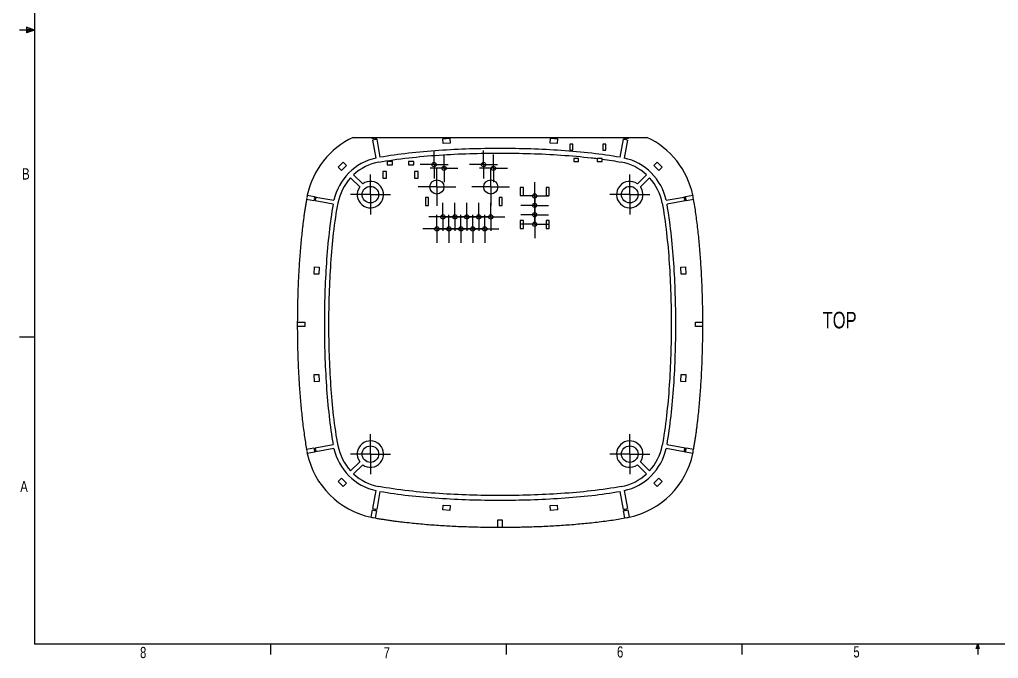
# Model space of a CAD drawing. Header units: millimetres. Extents: x 13 to 420, y 7 to 274.
# Drawn here: x 12.7 to 220.3, y 7 to 142.4 of the extents above; entities that cross this region are included whole.
import ezdxf

# ---------------------------------------------------------------- set-up
doc = ezdxf.new("R2010")
doc.units = ezdxf.units.MM
for name, color, linetype in [('BORDER', 7, 'Continuous'), ('DIM', 7, 'Continuous'), ('TEXT', 7, 'Continuous')]:
    doc.layers.add(name, color=color, linetype=linetype)
doc.styles.add('SLDTEXTSTYLE0', font='TXT', dxfattribs={"width": 0.75})

# ---------------------------------------------------------------- blocks, each defined once
blk = doc.blocks.new('SW_CENTERMARKSYMBOL_0')
at = {"layer": 'DIM', "color": 0}
for p, q in [((0, 2.5), (0, 4.25)), ((0, 0), (0, 2.5)), ((-2.5, 0), (-4.25, 0)), ((0, 0), (-2.5, 0)), ((0, 0), (0, -2.5)), ((0, 0), (2.5, 0)), ((2.5, 0), (4.25, 0)), ((0, -2.5), (0, -4.25))]:
    blk.add_line(p, q, dxfattribs=at)
blk = doc.blocks.new('SW_CENTERMARKSYMBOL_1')
at = {"layer": 'DIM', "color": 0}
for p, q in [((0, 2.5), (0, 4.25)), ((0, 0), (0, 2.5)), ((-2.5, 0), (-4.25, 0)), ((0, 0), (-2.5, 0)), ((0, 0), (0, -2.5)), ((0, 0), (2.5, 0)), ((2.5, 0), (4.25, 0)), ((0, -2.5), (0, -4.25))]:
    blk.add_line(p, q, dxfattribs=at)
blk = doc.blocks.new('SW_CENTERMARKSYMBOL_2')
at = {"layer": 'DIM', "color": 0}
for p, q in [((0, 2.5), (0, 4.25)), ((0, 0), (0, 2.5)), ((-2.5, 0), (-4.25, 0)), ((0, 0), (-2.5, 0)), ((0, 0), (0, -2.5)), ((0, 0), (2.5, 0)), ((2.5, 0), (4.25, 0)), ((0, -2.5), (0, -4.25))]:
    blk.add_line(p, q, dxfattribs=at)
blk = doc.blocks.new('SW_CENTERMARKSYMBOL_3')
at = {"layer": 'DIM', "color": 0}
for p, q in [((0, 2.5), (0, 4.25)), ((0, 0), (0, 2.5)), ((-2.5, 0), (-4.25, 0)), ((0, 0), (-2.5, 0)), ((0, 0), (0, -2.5)), ((0, 0), (2.5, 0)), ((2.5, 0), (4.25, 0)), ((0, -2.5), (0, -4.25))]:
    blk.add_line(p, q, dxfattribs=at)
blk = doc.blocks.new('SW_CENTERMARKSYMBOL_4')
at = {"layer": 'DIM', "color": 0}
for p, q in [((0, 2.5), (0, 2.95)), ((0, 0), (0, 2.5)), ((-2.5, 0), (-2.95, 0)), ((0, 0), (-2.5, 0)), ((0, 0), (0, -2.5)), ((0, 0), (2.5, 0)), ((2.5, 0), (2.95, 0)), ((0, -2.5), (0, -2.95))]:
    blk.add_line(p, q, dxfattribs=at)
blk = doc.blocks.new('SW_CENTERMARKSYMBOL_5')
at = {"layer": 'DIM', "color": 0}
for p, q in [((0, 2.5), (0, 2.95)), ((0, 0), (0, 2.5)), ((-2.5, 0), (-2.95, 0)), ((0, 0), (-2.5, 0)), ((0, 0), (0, -2.5)), ((0, 0), (2.5, 0)), ((2.5, 0), (2.95, 0)), ((0, -2.5), (0, -2.95))]:
    blk.add_line(p, q, dxfattribs=at)
blk = doc.blocks.new('SW_CENTERMARKSYMBOL_6')
at = {"layer": 'DIM', "color": 0}
for p, q in [((0, 2.5), (0, 2.95)), ((0, 0), (0, 2.5)), ((-2.5, 0), (-2.95, 0)), ((0, 0), (-2.5, 0)), ((0, 0), (0, -2.5)), ((0, 0), (2.5, 0)), ((2.5, 0), (2.95, 0)), ((0, -2.5), (0, -2.95))]:
    blk.add_line(p, q, dxfattribs=at)
blk = doc.blocks.new('SW_CENTERMARKSYMBOL_7')
at = {"layer": 'DIM', "color": 0}
for p, q in [((0, 2.5), (0, 2.95)), ((0, 0), (0, 2.5)), ((-2.5, 0), (-2.95, 0)), ((0, 0), (-2.5, 0)), ((0, 0), (0, -2.5)), ((0, 0), (2.5, 0)), ((2.5, 0), (2.95, 0)), ((0, -2.5), (0, -2.95))]:
    blk.add_line(p, q, dxfattribs=at)
blk = doc.blocks.new('SW_CENTERMARKSYMBOL_8')
at = {"layer": 'DIM', "color": 0}
for p, q in [((0, 2.5), (0, 2.95)), ((0, 0), (0, 2.5)), ((-2.5, 0), (-2.95, 0)), ((0, 0), (-2.5, 0)), ((0, 0), (0, -2.5)), ((0, 0), (2.5, 0)), ((2.5, 0), (2.95, 0)), ((0, -2.5), (0, -2.95))]:
    blk.add_line(p, q, dxfattribs=at)
blk = doc.blocks.new('SW_CENTERMARKSYMBOL_9')
at = {"layer": 'DIM', "color": 0}
for p, q in [((0, 2.5), (0, 2.95)), ((0, 0), (0, 2.5)), ((-2.5, 0), (-2.95, 0)), ((0, 0), (-2.5, 0)), ((0, 0), (0, -2.5)), ((0, 0), (2.5, 0)), ((2.5, 0), (2.95, 0)), ((0, -2.5), (0, -2.95))]:
    blk.add_line(p, q, dxfattribs=at)
blk = doc.blocks.new('SW_CENTERMARKSYMBOL_10')
at = {"layer": 'DIM', "color": 0}
for p, q in [((0, 2.5), (0, 2.95)), ((0, 0), (0, 2.5)), ((-2.5, 0), (-2.95, 0)), ((0, 0), (-2.5, 0)), ((0, 0), (0, -2.5)), ((0, 0), (2.5, 0)), ((2.5, 0), (2.95, 0)), ((0, -2.5), (0, -2.95))]:
    blk.add_line(p, q, dxfattribs=at)
blk = doc.blocks.new('SW_CENTERMARKSYMBOL_11')
at = {"layer": 'DIM', "color": 0}
for p, q in [((0, 2.5), (0, 2.95)), ((0, 0), (0, 2.5)), ((-2.5, 0), (-2.95, 0)), ((0, 0), (-2.5, 0)), ((0, 0), (0, -2.5)), ((0, 0), (2.5, 0)), ((2.5, 0), (2.95, 0)), ((0, -2.5), (0, -2.95))]:
    blk.add_line(p, q, dxfattribs=at)
blk = doc.blocks.new('SW_CENTERMARKSYMBOL_12')
at = {"layer": 'DIM', "color": 0}
for p, q in [((0, 2.5), (0, 2.95)), ((0, 0), (0, 2.5)), ((-2.5, 0), (-2.95, 0)), ((0, 0), (-2.5, 0)), ((0, 0), (0, -2.5)), ((0, 0), (2.5, 0)), ((2.5, 0), (2.95, 0)), ((0, -2.5), (0, -2.95))]:
    blk.add_line(p, q, dxfattribs=at)
blk = doc.blocks.new('SW_CENTERMARKSYMBOL_13')
at = {"layer": 'DIM', "color": 0}
for p, q in [((0, 2.5), (0, 2.95)), ((0, 0), (0, 2.5)), ((-2.5, 0), (-2.95, 0)), ((0, 0), (-2.5, 0)), ((0, 0), (0, -2.5)), ((0, 0), (2.5, 0)), ((2.5, 0), (2.95, 0)), ((0, -2.5), (0, -2.95))]:
    blk.add_line(p, q, dxfattribs=at)
blk = doc.blocks.new('SW_CENTERMARKSYMBOL_14')
at = {"layer": 'DIM', "color": 0}
for p, q in [((0, 2.5), (0, 2.95)), ((0, 0), (0, 2.5)), ((-2.5, 0), (-2.95, 0)), ((0, 0), (-2.5, 0)), ((0, 0), (0, -2.5)), ((0, 0), (2.5, 0)), ((2.5, 0), (2.95, 0)), ((0, -2.5), (0, -2.95))]:
    blk.add_line(p, q, dxfattribs=at)
blk = doc.blocks.new('SW_CENTERMARKSYMBOL_15')
at = {"layer": 'DIM', "color": 0}
for p, q in [((0, 2.5), (0, 2.95)), ((0, 0), (0, 2.5)), ((-2.5, 0), (-2.95, 0)), ((0, 0), (-2.5, 0)), ((0, 0), (0, -2.5)), ((0, 0), (2.5, 0)), ((2.5, 0), (2.95, 0)), ((0, -2.5), (0, -2.95))]:
    blk.add_line(p, q, dxfattribs=at)
blk = doc.blocks.new('SW_CENTERMARKSYMBOL_16')
at = {"layer": 'DIM', "color": 0}
for p, q in [((0, 2.5), (0, 2.95)), ((0, 0), (0, 2.5)), ((-2.5, 0), (-2.95, 0)), ((0, 0), (-2.5, 0)), ((0, 0), (0, -2.5)), ((0, 0), (2.5, 0)), ((2.5, 0), (2.95, 0)), ((0, -2.5), (0, -2.95))]:
    blk.add_line(p, q, dxfattribs=at)
blk = doc.blocks.new('SW_CENTERMARKSYMBOL_17')
at = {"layer": 'DIM', "color": 0}
for p, q in [((0, 2.5), (0, 2.95)), ((0, 0), (0, 2.5)), ((-2.5, 0), (-2.95, 0)), ((0, 0), (-2.5, 0)), ((0, 0), (0, -2.5)), ((0, 0), (2.5, 0)), ((2.5, 0), (2.95, 0)), ((0, -2.5), (0, -2.95))]:
    blk.add_line(p, q, dxfattribs=at)
blk = doc.blocks.new('SW_CENTERMARKSYMBOL_18')
at = {"layer": 'DIM', "color": 0}
for p, q in [((0, 2.5), (0, 4)), ((0, 0), (0, 2.5)), ((-2.5, 0), (-4, 0)), ((0, 0), (-2.5, 0)), ((0, 0), (0, -2.5)), ((0, 0), (2.5, 0)), ((2.5, 0), (4, 0)), ((0, -2.5), (0, -4))]:
    blk.add_line(p, q, dxfattribs=at)
blk = doc.blocks.new('SW_CENTERMARKSYMBOL_19')
at = {"layer": 'DIM', "color": 0}
for p, q in [((0, 2.5), (0, 4)), ((0, 0), (0, 2.5)), ((-2.5, 0), (-4, 0)), ((0, 0), (-2.5, 0)), ((0, 0), (0, -2.5)), ((0, 0), (2.5, 0)), ((2.5, 0), (4, 0)), ((0, -2.5), (0, -4))]:
    blk.add_line(p, q, dxfattribs=at)
blk = doc.blocks.new('SW_CENTERMARKSYMBOL_20')
at = {"layer": 'DIM', "color": 0}
for p, q in [((0, 2.5), (0, 2.95)), ((0, 0), (0, 2.5)), ((-2.5, 0), (-2.95, 0)), ((0, 0), (-2.5, 0)), ((0, 0), (0, -2.5)), ((0, 0), (2.5, 0)), ((2.5, 0), (2.95, 0)), ((0, -2.5), (0, -2.95))]:
    blk.add_line(p, q, dxfattribs=at)
blk = doc.blocks.new('SW_CENTERMARKSYMBOL_21')
at = {"layer": 'DIM', "color": 0}
for p, q in [((0, 2.5), (0, 2.95)), ((0, 0), (0, 2.5)), ((-2.5, 0), (-2.95, 0)), ((0, 0), (-2.5, 0)), ((0, 0), (0, -2.5)), ((0, 0), (2.5, 0)), ((2.5, 0), (2.95, 0)), ((0, -2.5), (0, -2.95))]:
    blk.add_line(p, q, dxfattribs=at)
blk = doc.blocks.new('SW_CENTERMARKSYMBOL_22')
at = {"layer": 'DIM', "color": 0}
for p, q in [((0, 2.5), (0, 2.95)), ((0, 0), (0, 2.5)), ((-2.5, 0), (-2.95, 0)), ((0, 0), (-2.5, 0)), ((0, 0), (0, -2.5)), ((0, 0), (2.5, 0)), ((2.5, 0), (2.95, 0)), ((0, -2.5), (0, -2.95))]:
    blk.add_line(p, q, dxfattribs=at)
blk = doc.blocks.new('SW_CENTERMARKSYMBOL_23')
at = {"layer": 'DIM', "color": 0}
for p, q in [((0, 2.5), (0, 2.95)), ((0, 0), (0, 2.5)), ((-2.5, 0), (-2.95, 0)), ((0, 0), (-2.5, 0)), ((0, 0), (0, -2.5)), ((0, 0), (2.5, 0)), ((2.5, 0), (2.95, 0)), ((0, -2.5), (0, -2.95))]:
    blk.add_line(p, q, dxfattribs=at)

msp = doc.modelspace()

# ---------------------------------------------------------------- linework, layer by layer
at = {"color": 7, "linetype": 'Continuous', "lineweight": 25}
for p, q in [((83.5, 117.39), (87.51, 117.39)), ((87.56, 117.11), (87.51, 117.39)), ((87.51, 117.39), (88.42, 117.39)), ((88.34, 113.02), (87.64, 116.84)), ((88.42, 117.39), (88.44, 117.27)), ((88.42, 117.39), (140.84, 117.39)), ((88.46, 116.99), (89.16, 113.17)), ((102.48, 117.12), (103.97, 117.2)), ((102.53, 116.12), (102.48, 117.12)), ((103.97, 117.2), (104.03, 116.2)), ((125.23, 116.2), (125.29, 117.2)), ((125.29, 117.2), (126.79, 117.12)), ((126.79, 117.12), (126.73, 116.12)), ((140.1, 113.17), (140.8, 116.99)), ((140.82, 117.27), (140.84, 117.39)), ((140.84, 117.39), (141.76, 117.39)), ((141.62, 116.84), (140.92, 113.02)), ((141.76, 117.39), (141.7, 117.11)), ((141.76, 117.39), (145.77, 117.39)), ((104.03, 116.2), (102.53, 116.12)), ((126.73, 116.12), (125.23, 116.2)), ((130.07, 115.99), (129.42, 115.99)), ((129.42, 115.99), (129.42, 114.69)), ((129.42, 114.69), (130.07, 114.69)), ((130.07, 114.69), (130.07, 115.99)), ((136.42, 115.99), (136.42, 114.69)), ((137.07, 115.99), (136.42, 115.99)), ((136.42, 114.69), (137.07, 114.69)), ((137.07, 114.69), (137.07, 115.99)), ((80.26, 111.08), (81.32, 112.14)), ((81.32, 112.14), (82.03, 111.44)), ((91.82, 112.3), (90.71, 112.3)), ((90.71, 112.3), (90.71, 111.6)), ((91.82, 111.6), (91.82, 112.3)), ((96.32, 112.3), (95.21, 112.3)), ((95.21, 112.3), (95.21, 111.6)), ((96.32, 111.6), (96.32, 112.3)), ((131.25, 112.94), (130.25, 112.94)), ((130.25, 112.94), (130.25, 112.29)), ((130.25, 112.29), (131.25, 112.29)), ((131.25, 112.29), (131.25, 112.94)), ((136.25, 112.94), (135.25, 112.94)), ((135.25, 112.92), (135.25, 112.29)), ((135.25, 112.29), (136.25, 112.29)), ((136.25, 112.79), (136.25, 112.94)), ((136.25, 112.29), (136.25, 112.79)), ((147.23, 111.44), (147.94, 112.14)), ((147.94, 112.14), (149, 111.08)), ((80.97, 110.38), (80.26, 111.08)), ((82.03, 111.44), (80.97, 110.38)), ((90.57, 110.16), (89.76, 110.16)), ((89.76, 110.16), (89.76, 108.77)), ((90.57, 108.77), (90.57, 110.16)), ((90.71, 111.6), (91.82, 111.6)), ((95.21, 111.6), (96.32, 111.6)), ((97.27, 110.16), (96.47, 110.16)), ((96.47, 110.16), (96.47, 108.77)), ((97.27, 108.77), (97.27, 110.16)), ((148.3, 110.38), (147.23, 111.44)), ((149, 111.08), (148.3, 110.38)), ((82.93, 108.84), (84.86, 106.91)), ((85.5, 107.55), (83.57, 109.48)), ((89.76, 108.77), (90.57, 108.77)), ((96.47, 108.77), (97.27, 108.77)), ((145.7, 109.48), (143.77, 107.55)), ((144.4, 106.91), (146.33, 108.84)), ((119.57, 106.77), (118.92, 106.77)), ((118.92, 106.77), (118.92, 105.07)), ((119.57, 105.07), (119.57, 106.77)), ((125.02, 106.77), (124.37, 106.77)), ((124.37, 106.77), (124.37, 105.07)), ((125.02, 105.07), (125.02, 106.77)), ((73.67, 104.69), (73.59, 104.25)), ((75.13, 103.96), (73.59, 104.25)), ((73.75, 105.13), (75.3, 104.85)), ((79.23, 103.24), (75.41, 103.95)), ((75.57, 104.76), (79.39, 104.06)), ((98.8, 104.69), (98.8, 102.99)), ((99.46, 104.69), (98.8, 104.69)), ((99.46, 102.99), (99.46, 104.69)), ((115.08, 104.69), (114.43, 104.69)), ((114.43, 104.69), (114.43, 102.99)), ((115.08, 102.99), (115.08, 104.69)), ((118.92, 105.07), (119.57, 105.07)), ((124.37, 105.07), (125.02, 105.07)), ((149.87, 104.06), (153.7, 104.76)), ((153.85, 103.95), (150.03, 103.24)), ((153.96, 104.85), (155.51, 105.13)), ((155.68, 104.25), (154.13, 103.96)), ((155.68, 104.25), (155.6, 104.69)), ((98.8, 102.99), (99.46, 102.99)), ((114.43, 102.99), (115.08, 102.99)), ((119.57, 99.77), (118.92, 99.77)), ((118.92, 99.77), (118.92, 98.07)), ((119.57, 98.07), (119.57, 99.77)), ((125.02, 99.77), (124.37, 99.77)), ((124.37, 99.77), (124.37, 98.07)), ((125.02, 98.07), (125.02, 99.77)), ((118.92, 98.07), (119.57, 98.07)), ((124.37, 98.07), (125.02, 98.07)), ((75.21, 88.43), (75.29, 89.93)), ((75.29, 89.93), (76.29, 89.87)), ((76.29, 89.87), (76.21, 88.38)), ((152.98, 89.87), (153.97, 89.93)), ((153.06, 88.38), (152.98, 89.87)), ((153.97, 89.93), (154.05, 88.43)), ((76.21, 88.38), (75.21, 88.43)), ((154.05, 88.43), (153.06, 88.38)), ((71.63, 78.22), (73.2, 78.22)), ((73.2, 77.32), (71.63, 77.32)), ((156.06, 78.22), (157.63, 78.22)), ((157.63, 77.32), (156.06, 77.32)), ((75.21, 67.12), (76.21, 67.17)), ((75.29, 65.62), (75.21, 67.12)), ((76.21, 67.17), (76.29, 65.67)), ((152.98, 65.67), (153.06, 67.17)), ((153.06, 67.17), (154.05, 67.12)), ((154.05, 67.12), (153.97, 65.62)), ((76.29, 65.67), (75.29, 65.62)), ((153.97, 65.62), (152.98, 65.67)), ((75.41, 51.6), (79.23, 52.3)), ((150.03, 52.3), (153.85, 51.6)), ((73.59, 51.3), (75.13, 51.59)), ((73.59, 51.3), (73.67, 50.86)), ((75.3, 50.7), (73.75, 50.42)), ((79.39, 51.49), (75.57, 50.78)), ((153.7, 50.78), (149.87, 51.49)), ((155.51, 50.42), (153.96, 50.7)), ((154.13, 51.59), (155.68, 51.3)), ((155.6, 50.86), (155.68, 51.3)), ((84.86, 48.64), (82.93, 46.71)), ((83.57, 46.07), (85.5, 48)), ((143.77, 48), (145.7, 46.07)), ((146.33, 46.71), (144.4, 48.64)), ((80.26, 44.46), (80.97, 45.17)), ((81.32, 43.4), (80.26, 44.46)), ((80.97, 45.17), (82.03, 44.11)), ((82.03, 44.11), (81.32, 43.4)), ((147.23, 44.11), (148.3, 45.17)), ((147.94, 43.4), (147.23, 44.11)), ((149, 44.46), (147.94, 43.4)), ((148.3, 45.17), (149, 44.46)), ((87.64, 38.71), (88.34, 42.53)), ((89.16, 42.37), (88.46, 38.56)), ((140.8, 38.56), (140.1, 42.37)), ((140.92, 42.53), (141.62, 38.71)), ((87.27, 36.9), (87.56, 38.44)), ((88.44, 38.27), (88.16, 36.73)), ((102.48, 38.43), (102.53, 39.43)), ((103.97, 38.35), (102.48, 38.43)), ((102.53, 39.43), (104.03, 39.35)), ((104.03, 39.35), (103.97, 38.35)), ((125.23, 39.35), (126.73, 39.43)), ((125.29, 38.35), (125.23, 39.35)), ((126.79, 38.43), (125.29, 38.35)), ((126.73, 39.43), (126.79, 38.43)), ((141.1, 36.73), (140.82, 38.27)), ((141.7, 38.44), (141.99, 36.9)), ((87.72, 36.81), (88.16, 36.73)), ((114.18, 34.77), (114.18, 36.35)), ((115.08, 36.35), (115.08, 34.77)), ((141.1, 36.73), (141.55, 36.81))]:
    msp.add_line(p, q, dxfattribs=at)
for centre, radius in [((100.65, 111.64), 0.45), ((102.75, 110.84), 0.45), ((111.13, 111.64), 0.45), ((113.23, 110.84), 0.45), ((101.23, 106.89), 1.5), ((112.66, 106.89), 1.5), ((87.13, 105.27), 1.75), ((142.13, 105.27), 1.75), ((121.97, 104.99), 0.45), ((121.97, 102.99), 0.45), ((102.5, 100.54), 0.45), ((105.04, 100.54), 0.45), ((107.58, 100.54), 0.45), ((110.12, 100.54), 0.45), ((112.66, 100.54), 0.45), ((121.97, 100.99), 0.45), ((101.23, 98), 0.45), ((103.77, 98), 0.45), ((106.31, 98), 0.45), ((108.85, 98), 0.45), ((111.39, 98), 0.45), ((121.97, 98.99), 0.45), ((87.13, 50.27), 1.75), ((142.13, 50.27), 1.75)]:
    msp.add_circle(centre, radius, dxfattribs=at)
for centre, radius, start, end in [((90.88, 101.53), 17.5, 114.9539, 168.1144), ((90.88, 101.53), 15.93, 100.4122, 102.031), ((90.88, 101.53), 15.65, 100.4122, 101.9369), ((101.78, 42.18), 76.26, 100.0747, 100.4128), ((102.18, 40.05), 78.16, 100.1064, 100.4116), ((127.1, 40.11), 78.09, 79.5884, 79.8939), ((127.48, 42.18), 76.26, 79.5872, 79.9253), ((138.38, 101.53), 15.65, 78.0631, 79.5878), ((138.38, 101.53), 15.93, 77.969, 79.5878), ((138.38, 101.53), 17.5, 11.8856, 65.0461), ((90.88, 101.53), 11.77, 102.4402, 167.5598), ((90.88, 101.53), 10.8, 100.4121, 132.612), ((138.38, 101.53), 10.8, 47.388, 79.5879), ((138.38, 101.53), 11.77, 12.4402, 77.5598), ((90.88, 101.53), 10.8, 137.388, 169.5879), ((87.13, 105.27), 2.8, 144.2483, 125.7516), ((142.13, 105.27), 2.8, 54.2483, 35.7516), ((138.38, 101.53), 10.8, 10.4121, 42.612), ((90.88, 101.53), 17.5, 168.1144, 169.5878), ((150.22, 90.62), 76.26, 169.5872, 169.9253), ((90.88, 101.53), 15.93, 167.969, 169.5878), ((152.29, 90.24), 78.09, 169.5884, 169.8939), ((90.88, 101.53), 15.65, 168.0631, 169.5878), ((138.38, 101.53), 15.65, 10.4122, 11.9369), ((76.9, 90.23), 78.16, 10.1064, 10.4117), ((138.38, 101.53), 15.93, 10.4122, 12.031), ((79.04, 90.62), 76.26, 10.0747, 10.4128), ((138.38, 101.53), 17.5, 10.4122, 11.8856), ((277.76, 77.77), 204.56, 179.874, 180.126), ((-48.5, 77.77), 204.56, 359.874, 0.126), ((90.88, 54.02), 10.8, 190.4121, 222.612), ((87.13, 50.27), 2.8, 234.2483, 215.7516), ((142.13, 50.27), 2.8, 324.2483, 305.7516), ((138.38, 54.02), 10.8, 317.388, 349.5879), ((90.88, 54.02), 17.5, 190.4122, 191.8856), ((90.88, 54.02), 17.5, 191.8856, 258.1144), ((150.22, 64.93), 76.26, 190.0747, 190.4128), ((90.88, 54.02), 15.93, 190.4122, 192.031), ((152.36, 65.32), 78.16, 190.1064, 190.4116), ((90.88, 54.02), 15.65, 190.4122, 191.9369), ((90.88, 54.02), 11.77, 192.4402, 257.5598), ((138.38, 54.02), 11.77, 282.4402, 347.5598), ((138.38, 54.02), 17.5, 281.8856, 348.1144), ((138.38, 54.02), 15.65, 348.0631, 349.5878), ((76.97, 65.31), 78.09, 349.5884, 349.8939), ((138.38, 54.02), 15.93, 347.969, 349.5878), ((79.04, 64.93), 76.26, 349.5872, 349.9253), ((138.38, 54.02), 17.5, 348.1144, 349.5878), ((90.88, 54.02), 10.8, 227.388, 259.5879), ((138.38, 54.02), 10.8, 280.4121, 312.612), ((90.88, 54.02), 15.93, 257.969, 259.5878), ((90.88, 54.02), 15.65, 258.0631, 259.5878), ((101.78, 113.36), 76.26, 259.5872, 259.9253), ((102.16, 115.44), 78.09, 259.5884, 259.8939), ((127.09, 115.5), 78.16, 280.1064, 280.4116), ((127.48, 113.36), 76.26, 280.0747, 280.4128), ((138.38, 54.02), 15.65, 280.4122, 281.9369), ((138.38, 54.02), 15.93, 280.4122, 282.031), ((90.88, 54.02), 17.5, 258.1144, 259.5878), ((114.63, 240.9), 204.56, 269.874, 270.126), ((138.38, 54.02), 17.5, 280.4122, 281.8856)]:
    msp.add_arc(centre, radius, start, end, dxfattribs=at)
for points, knots in [([(140.1, 113.17), (138.1, 113.53), (136.09, 113.8), (131.93, 114.28), (129.78, 114.46), (125.46, 114.76), (123.3, 114.87), (118.98, 115.01), (116.81, 115.04), (112.47, 115.04), (110.31, 115.01), (105.98, 114.87), (103.81, 114.76), (99.49, 114.46), (97.33, 114.28), (93.17, 113.8), (91.16, 113.53), (89.16, 113.17)], [0.0079994, 0.0079994, 0.0079994, 0.0079994, 0.125011, 0.125011, 0.250011, 0.250011, 0.375011, 0.375011, 0.500011, 0.500011, 0.625011, 0.625011, 0.750011, 0.750011, 0.875011, 0.875011, 0.9920116, 0.9920116, 0.9920116, 0.9920116]), ([(88.93, 112.15), (90.84, 112.5), (92.97, 112.81), (95.31, 113.07), (97.34, 113.3), (99.48, 113.5), (101.74, 113.65), (103.83, 113.79), (105.98, 113.9), (108.19, 113.97), (110.32, 114.04), (112.47, 114.07), (114.64, 114.07), (116.81, 114.07), (118.96, 114.04), (121.09, 113.97), (123.3, 113.9), (125.44, 113.79), (127.53, 113.65), (129.78, 113.5), (131.92, 113.3), (133.95, 113.07), (134.39, 113.02), (134.82, 112.97), (135.25, 112.92)], [0.1015588, 0.1015588, 0.1015588, 0.1015588, 0.2265588, 0.2265588, 0.2265588, 0.3515588, 0.3515588, 0.3515588, 0.4765588, 0.4765588, 0.4765588, 0.6015588, 0.6015588, 0.6015588, 0.7265588, 0.7265588, 0.7265588, 0.8515588, 0.8515588, 0.8515588, 0.9765588, 0.9765588, 0.9765588, 1, 1, 1, 1]), ([(73.59, 104.25), (73.54, 103.97), (73.44, 103.41), (73.3, 102.56), (73.17, 101.68), (73.04, 100.78), (72.92, 99.86), (72.8, 98.92), (72.6, 97.19), (72.34, 94.63), (72.07, 91.28), (71.87, 87.88), (71.75, 84.95), (71.68, 82.42), (71.64, 80.32), (71.64, 78.93), (71.63, 78.22)], [0, 0, 0, 0, 0.0322662, 0.0653484, 0.0992497, 0.133973, 0.169521, 0.2058963, 0.2431012, 0.3692801, 0.5017257, 0.6290549, 0.7596209, 0.8393535, 0.9194771, 1, 1, 1, 1]), ([(157.63, 78.22), (157.63, 78.65), (157.63, 79.49), (157.61, 80.75), (157.59, 82), (157.56, 83.25), (157.5, 85.22), (157.39, 87.88), (157.19, 91.28), (156.93, 94.63), (156.64, 97.43), (156.38, 99.61), (156.16, 101.22), (155.93, 102.76), (155.76, 103.76), (155.68, 104.25)], [0, 0, 0, 0, 0.048351, 0.096562, 0.144636, 0.192575, 0.24038, 0.370926, 0.498275, 0.630701, 0.7569, 0.821459, 0.883485, 0.942994, 1, 1, 1, 1]), ([(79.23, 103.24), (78.88, 101.24), (78.6, 99.23), (78.13, 95.07), (77.94, 92.92), (77.65, 88.61), (77.54, 86.45), (77.4, 82.12), (77.37, 79.95), (77.37, 75.62), (77.4, 73.45), (77.54, 69.12), (77.65, 66.96), (77.94, 62.63), (78.13, 60.47), (78.6, 56.31), (78.88, 54.3), (79.23, 52.3)], [0.0079994, 0.0079994, 0.0079994, 0.0079994, 0.125011, 0.125011, 0.250011, 0.250011, 0.375011, 0.375011, 0.500011, 0.500011, 0.625011, 0.625011, 0.750011, 0.750011, 0.875011, 0.875011, 0.9920116, 0.9920116, 0.9920116, 0.9920116]), ([(80.26, 52.07), (79.91, 53.98), (79.6, 56.11), (79.33, 58.46), (79.1, 60.49), (78.91, 62.63), (78.76, 64.88), (78.61, 66.97), (78.51, 69.12), (78.44, 71.33), (78.37, 73.46), (78.33, 75.61), (78.33, 77.78), (78.33, 79.95), (78.37, 82.1), (78.44, 84.24), (78.51, 86.44), (78.61, 88.59), (78.76, 90.67), (78.91, 92.93), (79.1, 95.06), (79.33, 97.09), (79.6, 99.44), (79.91, 101.57), (80.26, 103.48)], [0, 0, 0, 0, 0.125, 0.125, 0.125, 0.25, 0.25, 0.25, 0.375, 0.375, 0.375, 0.5, 0.5, 0.5, 0.625, 0.625, 0.625, 0.75, 0.75, 0.75, 0.875, 0.875, 0.875, 1, 1, 1, 1]), ([(149.01, 103.48), (149.36, 101.57), (149.67, 99.44), (149.93, 97.09), (150.16, 95.06), (150.35, 92.92), (150.51, 90.67), (150.65, 88.57), (150.76, 86.42), (150.83, 84.22), (150.9, 82.09), (150.93, 79.93), (150.93, 77.77), (150.93, 75.6), (150.9, 73.44), (150.83, 71.31), (150.76, 69.11), (150.65, 66.96), (150.51, 64.87), (150.35, 62.62), (150.16, 60.48), (149.93, 58.46), (149.67, 56.11), (149.36, 53.98), (149.01, 52.07)], [0, 0, 0, 0, 0.125, 0.125, 0.125, 0.25, 0.25, 0.25, 0.375, 0.375, 0.375, 0.5, 0.5, 0.5, 0.625, 0.625, 0.625, 0.75, 0.75, 0.75, 0.875, 0.875, 0.875, 1, 1, 1, 1]), ([(150.03, 52.3), (150.39, 54.31), (150.66, 56.31), (151.13, 60.47), (151.32, 62.63), (151.62, 66.94), (151.72, 69.1), (151.86, 73.43), (151.9, 75.6), (151.9, 79.93), (151.86, 82.1), (151.72, 86.43), (151.62, 88.59), (151.32, 92.92), (151.13, 95.07), (150.66, 99.24), (150.39, 101.25), (150.03, 103.24)], [0.0079994, 0.0079994, 0.0079994, 0.0079994, 0.125011, 0.125011, 0.250011, 0.250011, 0.375011, 0.375011, 0.500011, 0.500011, 0.625011, 0.625011, 0.750011, 0.750011, 0.875011, 0.875011, 0.9920116, 0.9920116, 0.9920116, 0.9920116]), ([(71.63, 78.22), (71.63, 78.07), (71.63, 77.77), (71.63, 77.47), (71.63, 77.32)], [0, 0, 0, 0, 0.5, 1, 1, 1, 1]), ([(71.63, 77.32), (71.63, 76.9), (71.64, 76.06), (71.65, 74.8), (71.67, 73.55), (71.7, 72.29), (71.76, 70.32), (71.87, 67.66), (72.07, 64.27), (72.34, 60.92), (72.62, 58.12), (72.88, 55.93), (73.1, 54.33), (73.33, 52.79), (73.5, 51.79), (73.59, 51.3)], [0, 0, 0, 0, 0.048351, 0.096562, 0.144636, 0.192575, 0.24038, 0.370926, 0.498275, 0.630701, 0.7569, 0.821459, 0.883485, 0.942994, 1, 1, 1, 1]), ([(155.68, 51.3), (155.72, 51.58), (155.82, 52.14), (155.96, 52.99), (156.09, 53.87), (156.22, 54.77), (156.35, 55.69), (156.46, 56.63), (156.67, 58.36), (156.93, 60.92), (157.19, 64.27), (157.39, 67.66), (157.51, 70.6), (157.58, 73.13), (157.62, 75.22), (157.63, 76.62), (157.63, 77.32)], [0, 0, 0, 0, 0.032266, 0.065348, 0.09925, 0.133973, 0.169521, 0.205896, 0.243101, 0.36928, 0.501726, 0.629055, 0.759621, 0.839354, 0.919477, 1, 1, 1, 1]), ([(157.63, 77.32), (157.63, 77.47), (157.63, 77.77), (157.63, 78.07), (157.63, 78.22)], [0, 0, 0, 0, 0.5, 1, 1, 1, 1]), ([(140.34, 43.4), (138.43, 43.05), (136.3, 42.74), (133.95, 42.47), (131.92, 42.24), (129.78, 42.05), (127.52, 41.9), (125.43, 41.76), (123.28, 41.65), (121.08, 41.58), (118.94, 41.51), (116.79, 41.47), (114.62, 41.47), (112.45, 41.47), (110.3, 41.51), (108.17, 41.58), (105.97, 41.65), (103.82, 41.76), (101.73, 41.9), (99.48, 42.05), (97.34, 42.24), (95.31, 42.47), (92.97, 42.74), (90.84, 43.05), (88.93, 43.4)], [0, 0, 0, 0, 0.125, 0.125, 0.125, 0.25, 0.25, 0.25, 0.375, 0.375, 0.375, 0.5, 0.5, 0.5, 0.625, 0.625, 0.625, 0.75, 0.75, 0.75, 0.875, 0.875, 0.875, 1, 1, 1, 1]), ([(89.16, 42.37), (91.16, 42.02), (93.17, 41.74), (97.33, 41.27), (99.49, 41.08), (103.8, 40.79), (105.96, 40.68), (110.29, 40.54), (112.45, 40.51), (116.79, 40.51), (118.95, 40.54), (123.28, 40.68), (125.45, 40.79), (129.77, 41.08), (131.93, 41.27), (136.09, 41.74), (138.1, 42.02), (140.1, 42.37)], [0.0079994, 0.0079994, 0.0079994, 0.0079994, 0.125011, 0.125011, 0.250011, 0.250011, 0.375011, 0.375011, 0.500011, 0.500011, 0.625011, 0.625011, 0.750011, 0.750011, 0.875011, 0.875011, 0.9920116, 0.9920116, 0.9920116, 0.9920116]), ([(88.16, 36.73), (88.44, 36.68), (89, 36.58), (89.85, 36.45), (90.73, 36.31), (91.62, 36.18), (92.54, 36.06), (93.49, 35.94), (95.21, 35.74), (97.78, 35.48), (101.13, 35.21), (104.52, 35.01), (107.46, 34.89), (109.99, 34.82), (112.08, 34.79), (113.48, 34.78), (114.18, 34.77)], [0, 0, 0, 0, 0.032266, 0.065348, 0.09925, 0.133973, 0.169521, 0.205896, 0.243101, 0.36928, 0.501726, 0.629055, 0.759621, 0.839354, 0.919477, 1, 1, 1, 1]), ([(115.08, 34.77), (115.5, 34.78), (116.34, 34.78), (117.6, 34.79), (118.86, 34.82), (120.11, 34.84), (122.08, 34.9), (124.74, 35.01), (128.13, 35.21), (131.49, 35.48), (134.29, 35.76), (136.47, 36.03), (138.08, 36.24), (139.62, 36.47), (140.62, 36.65), (141.1, 36.73)], [0, 0, 0, 0, 0.0483507, 0.0965623, 0.1446365, 0.1925751, 0.24038, 0.3709255, 0.4982754, 0.6307008, 0.7569002, 0.8214586, 0.8834853, 0.9429939, 1, 1, 1, 1]), ([(114.18, 34.77), (114.33, 34.77), (114.63, 34.77), (114.93, 34.77), (115.08, 34.77)], [0, 0, 0, 0, 0.5, 1, 1, 1, 1])]:
    msp.add_open_spline(points, degree=3, knots=knots, dxfattribs=at)
msp.add_open_spline([(136.25, 112.79), (137.71, 112.6), (139.07, 112.38), (140.34, 112.15)], degree=3, dxfattribs=at)
at = {"layer": 'BORDER'}
for p, q in [((15.91, 270.31), (15.91, 9.96)), ((15.91, 140.13), (12.73, 140.13)), ((14.2, 140.74), (14.2, 139.56)), ((15.91, 140.13), (14.2, 140.74)), ((15.91, 140.13), (14.2, 140.36)), ((15.91, 140.13), (14.2, 139.87)), ((15.91, 140.13), (14.2, 139.56)), ((15.91, 75.05), (12.73, 75.05)), ((415.96, 9.96), (15.91, 9.96)), ((65.91, 9.96), (65.91, 7.8)), ((115.91, 9.96), (115.91, 7.8)), ((165.92, 9.96), (165.92, 7.8)), ((215.59, 9.08), (215.93, 9.96)), ((216.24, 9.08), (215.59, 9.08)), ((215.93, 9.96), (215.93, 7.8)), ((215.93, 9.96), (216.24, 9.08))]:
    msp.add_line(p, q, dxfattribs=at)

# ---------------------------------------------------------------- block references
at = {"layer": 'DIM'}
for name, p in [('SW_CENTERMARKSYMBOL_14', (100.65, 111.64)), ('SW_CENTERMARKSYMBOL_16', (111.13, 111.64)), ('SW_CENTERMARKSYMBOL_15', (102.75, 110.84)), ('SW_CENTERMARKSYMBOL_5', (113.23, 110.84)), ('SW_CENTERMARKSYMBOL_18', (101.23, 106.89)), ('SW_CENTERMARKSYMBOL_19', (112.66, 106.89)), ('SW_CENTERMARKSYMBOL_1', (87.13, 105.27)), ('SW_CENTERMARKSYMBOL_20', (121.97, 104.99)), ('SW_CENTERMARKSYMBOL_3', (142.13, 105.27)), ('SW_CENTERMARKSYMBOL_21', (121.97, 102.99)), ('SW_CENTERMARKSYMBOL_22', (121.97, 100.99)), ('SW_CENTERMARKSYMBOL_7', (102.5, 100.54)), ('SW_CENTERMARKSYMBOL_17', (105.04, 100.54)), ('SW_CENTERMARKSYMBOL_11', (107.58, 100.54)), ('SW_CENTERMARKSYMBOL_13', (110.12, 100.54)), ('SW_CENTERMARKSYMBOL_8', (112.66, 100.54)), ('SW_CENTERMARKSYMBOL_23', (121.97, 98.99)), ('SW_CENTERMARKSYMBOL_6', (101.23, 98)), ('SW_CENTERMARKSYMBOL_10', (103.77, 98)), ('SW_CENTERMARKSYMBOL_12', (106.31, 98)), ('SW_CENTERMARKSYMBOL_9', (108.85, 98)), ('SW_CENTERMARKSYMBOL_4', (111.39, 98)), ('SW_CENTERMARKSYMBOL_2', (87.13, 50.27)), ('SW_CENTERMARKSYMBOL_0', (142.13, 50.27))]:
    msp.add_blockref(name, p, dxfattribs=at)

# ---------------------------------------------------------------- texts
at = {"layer": 'DIM', "insert": (183.03, 80.42), "char_height": 3.5, "attachment_point": 1, "style": 'SLDTEXTSTYLE0'}
msp.add_mtext('TOP', dxfattribs=at)
at = {"layer": 'TEXT', "char_height": 2.38, "attachment_point": 1, "style": 'SLDTEXTSTYLE0'}
for s, insert in [('B', (13.28, 110.85)), ('A', (12.88, 44.6)), ('8', (38.28, 9.41)), ('7', (89.93, 9.35)), ('6', (139.43, 9.53)), ('5', (189.56, 9.55))]:
    msp.add_mtext(s, dxfattribs=dict(at, insert=insert))

doc.saveas('drawing.dxf')
